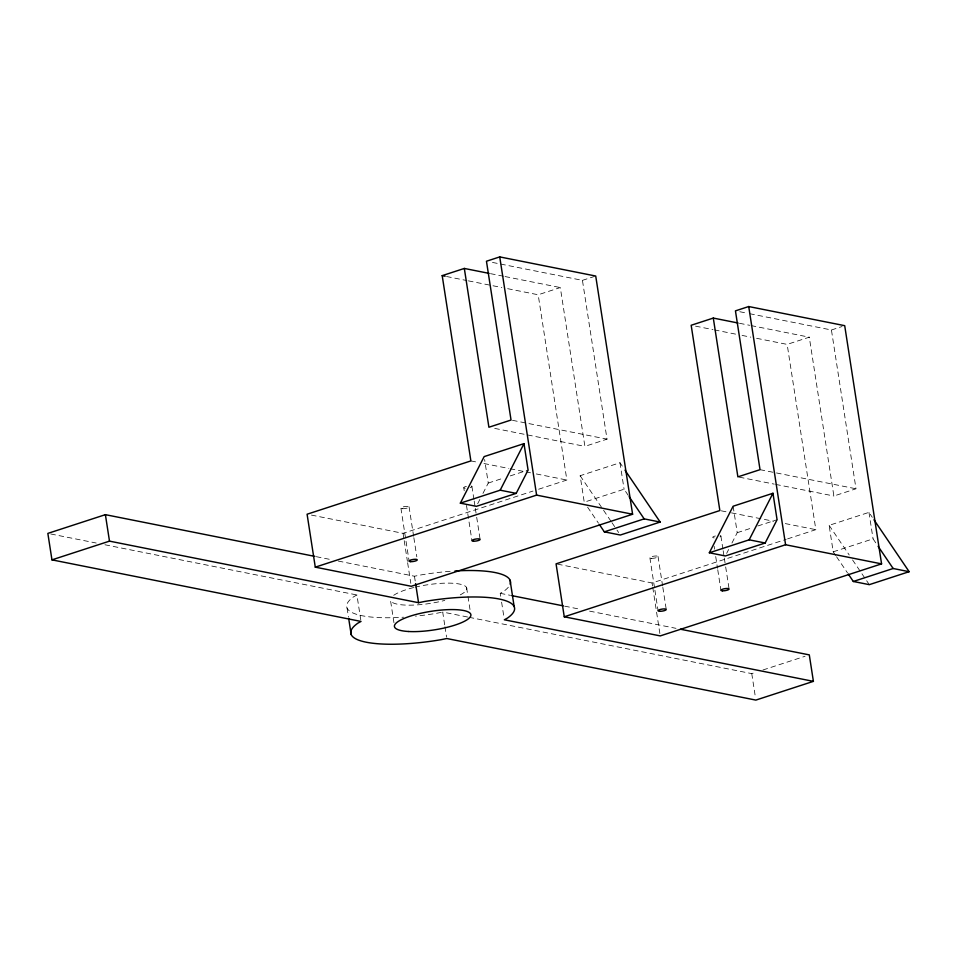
<?xml version="1.0" encoding="UTF-8"?>
<svg xmlns="http://www.w3.org/2000/svg" width="957" height="957" viewBox="0 0 957 957"><rect width="100%" height="100%" fill="white"/><g stroke="black" fill="none" stroke-linecap="round" stroke-linejoin="round"><path stroke-width="0.72" stroke-dasharray="4.79 3.59" d="M477.675 503.753L480.318 498.585M482.962 493.405L488.249 483.058L484.613 459.527M726.65 553.385L728.636 549.509M731.938 543.038L737.225 532.69L733.134 506.229M360.789 619.957L356.913 594.967L353.815 596.666A82.84 20.181 -8.8 0 0 403.639 617.205M500.69 596.259L500.236 593.328L503.334 591.617A82.84 20.181 -8.8 0 0 509.459 585.624M507.641 288.679L538.181 294.768L560.312 287.555L584.894 446.369L607.025 439.155L582.442 280.353L490.821 262.098M582.442 280.353L594.393 276.465M756.616 338.311L787.156 344.388L809.287 337.187L833.882 496.001L856.013 488.788L831.43 329.986L748.53 313.477M831.43 329.986L842.052 326.528M488.249 483.058L503.358 478.141M510.237 475.904L528.085 470.09M311.456 515.093L403.076 533.336L532.977 491.061M538.624 489.23L566.867 480.031L538.181 294.768M628.259 495.391L624.084 489.218L584.237 502.186L580.145 475.713L619.98 462.745L623.33 467.686M737.225 532.69L752.346 527.774M757.836 525.979L777.072 519.723M557.524 564.14L652.052 582.969L786.187 539.317M787.599 538.863L815.842 529.664L787.156 344.388M835.724 555.515L833.212 551.818L829.121 525.345L868.956 512.378L872.306 517.318M833.212 551.818L873.059 538.851L877.246 545.023M469.062 617.301L751.759 673.62L755.97 672.257M762.98 669.972L805.088 656.263M338.288 561.065L414.465 576.234L420.207 575.061A82.84 20.181 -8.8 0 1 450.556 571.281M441.249 612.348L436.942 613.234A82.84 20.181 -8.8 0 1 415.565 616.188M739.797 311.731L747.07 313.178M490.498 273.654L503.597 276.262M505.045 276.549L560.312 287.555M739.486 323.287L749.666 325.308M751.113 325.595L809.287 337.187M446.56 276.513L466.92 280.568M468.368 280.856L501.815 287.519M695.536 326.146L712.989 329.615M714.436 329.902L736.256 334.256M742.07 335.417L750.802 337.151M512.497 420.326L607.025 439.155M760.025 469.672L856.013 488.788M494.721 428.401L584.894 446.369M739.342 477.16L774.249 484.122M775.696 484.409L833.882 496.001M470.88 460.915L478.141 462.363M483.967 463.523L508.681 468.452M510.141 468.739L524.687 471.634M526.135 471.921L530.501 472.794M536.315 473.954L566.867 480.031M721.303 510.835L730.035 512.569M731.483 512.868L773.663 521.266M785.302 523.587L815.842 529.664M316.324 556.687L332.438 559.893M500.236 593.328L510.488 595.362M564.69 606.164L580.803 609.37M589.584 611.128L676.013 628.342M50.781 533.982L96.19 543.026M104.971 544.772L356.913 594.967M467.59 617.014L442.696 612.049L444.742 625.28M829.121 525.345L849.218 555M852.567 559.941L869.315 584.655M836.562 556.759L847.447 572.824M580.145 475.713L602.743 509.076M603.58 510.308L611.116 521.433M611.954 522.666L616.141 528.85M616.978 530.082L618.653 532.547M587.586 507.126L598.472 523.192M868.956 512.378L873.059 538.851M751.759 673.62L755.396 697.151M720.896 536.016L722.942 549.246M723.169 550.718L724.078 556.603M724.305 558.075L725.442 565.431M725.669 566.903L729.09 588.95M714.113 546.232L714.568 549.174M715.704 556.531L717.523 568.291M717.75 569.762L720.932 590.349M658.045 556.472L662.603 585.875M662.83 587.347L666.239 609.406M649.899 557.859L654.684 588.746M654.911 590.218L658.093 610.805M652.052 582.969L652.518 585.911M652.746 587.383L660.019 634.443M619.98 462.745L624.084 489.218M501.6 602.144L503.884 616.846M471.909 486.383L473.966 499.626M474.193 501.085L475.103 506.971M475.33 508.442L476.466 515.799M476.694 517.27L480.103 539.317M463.762 487.783L464.217 490.726M466.49 505.428L471.957 540.717M466.609 587.646L467.746 595.003M467.985 596.474L470.031 609.705M444.969 626.751L446.56 637.051M409.07 506.839L413.627 536.243M413.855 537.714L416.809 556.83M414.465 576.234L415.374 582.119M400.923 508.239L409.118 561.173M403.076 533.336L403.986 539.222M404.213 540.693L407.407 561.28M407.634 562.752L410.816 583.339M393.949 622.696L390.54 600.637A38.663 9.414 -8.8 0 0 444.778 600.41M347.08 608.078L348.444 616.906M415.003 587.215A38.663 9.414 -8.8 0 1 459.587 584.069A38.663 9.414 -8.8 0 1 458.2 595.852M393.698 595.314A38.663 9.414 -8.8 0 1 413.687 587.538M720.143 535.633A4.139 1.005 -8.8 0 1 719.999 536.901M714.233 537.882A4.139 1.005 -8.8 0 1 712.893 536.997A4.139 1.005 -8.8 0 1 716.398 535.764M471.155 486A4.139 1.005 -8.8 0 1 470.234 487.556M465.258 488.249A4.139 1.005 -8.8 0 1 466.382 486.347M651.394 558.338A4.139 1.005 -8.8 0 0 658.021 556.747A4.139 1.005 -8.8 0 0 652.518 556.424A4.139 1.005 -8.8 0 0 651.394 558.338M402.407 508.705A4.139 1.005 -8.8 0 0 409.046 507.114A4.139 1.005 -8.8 0 0 403.543 506.791A4.139 1.005 -8.8 0 0 402.407 508.705"/><path stroke-width="1.44" d="M460.353 503.155L484.158 456.597L523.993 443.629L528.085 470.09L516.194 493.369L476.347 506.337L460.353 503.155L500.188 490.187L516.194 493.369M500.188 490.187L523.993 443.629M709.328 552.787L733.134 506.229L772.969 493.262L777.072 519.723L765.169 543.002L725.334 555.969L709.328 552.787L749.175 539.82L765.169 543.002M749.175 539.82L772.969 493.262M464.324 268.439L488.907 427.241L511.038 420.039L486.455 261.237L499.733 256.907L595.721 276.035L632.601 514.244L411.271 586.282L315.284 567.154L307.089 514.22L470.88 460.915L442.194 275.64L464.324 268.439L489.051 273.367M314.853 556.388L105.39 514.663L47.85 533.396L51.953 559.857L361.016 621.428L357.906 623.139A82.84 20.181 -8.8 0 0 441.033 639.695L446.787 638.522L755.851 700.093L813.402 681.36L809.299 654.887L680.403 629.216M713.3 318.071L691.169 325.272L719.855 510.548L556.065 563.852L564.259 616.787L660.246 635.903L881.576 563.876L844.708 325.667L748.721 306.539L735.443 310.869L760.025 469.672L737.883 476.873L713.3 318.071L738.026 322.999M51.953 559.857L109.493 541.136L418.556 602.707L424.31 601.522A82.84 20.181 -8.8 0 1 507.437 618.09L504.339 619.789L813.402 681.36M315.284 567.154L536.614 495.116L632.601 514.244M599.309 524.424L604.334 531.841L644.169 518.873L660.174 522.055L625.005 470.162M660.174 522.055L620.327 535.023L604.334 531.841M564.259 616.787L785.589 544.748L881.576 563.876M848.285 574.056L853.309 581.473L893.156 568.506L909.15 571.688L873.98 519.795M909.15 571.688L869.315 584.655L853.309 581.473M442.194 275.64L445.101 276.214M511.959 595.661L563.218 605.865M878.083 546.256L893.156 568.506M629.096 496.623L644.169 518.873M748.721 306.539L785.589 544.748M499.733 256.907L536.614 495.116M510.081 580.205L514.172 606.678M415.601 583.591L418.556 602.707M348.671 618.366L351.171 634.551M105.39 514.663L109.493 541.136M454.97 570.982A82.84 20.181 -8.8 0 1 510.141 584.201M722.427 590.816A4.139 1.005 -8.8 0 0 729.055 589.225A4.139 1.005 -8.8 0 0 723.552 588.914A4.139 1.005 -8.8 0 0 722.427 590.816M659.588 611.272A4.139 1.005 -8.8 0 0 666.216 609.681A4.139 1.005 -8.8 0 0 660.713 609.358A4.139 1.005 -8.8 0 0 659.588 611.272M408.507 631.5A38.663 9.414 -8.8 0 0 470.413 616.643A38.663 9.414 -8.8 0 0 419.094 613.676A38.663 9.414 -8.8 0 0 408.507 631.5M410.601 561.639A4.139 1.005 -8.8 0 0 417.24 560.048A4.139 1.005 -8.8 0 0 411.737 559.725A4.139 1.005 -8.8 0 0 410.601 561.639M473.452 541.183A4.139 1.005 -8.8 0 0 480.079 539.592A4.139 1.005 -8.8 0 0 474.576 539.281A4.139 1.005 -8.8 0 0 473.452 541.183"/></g></svg>
